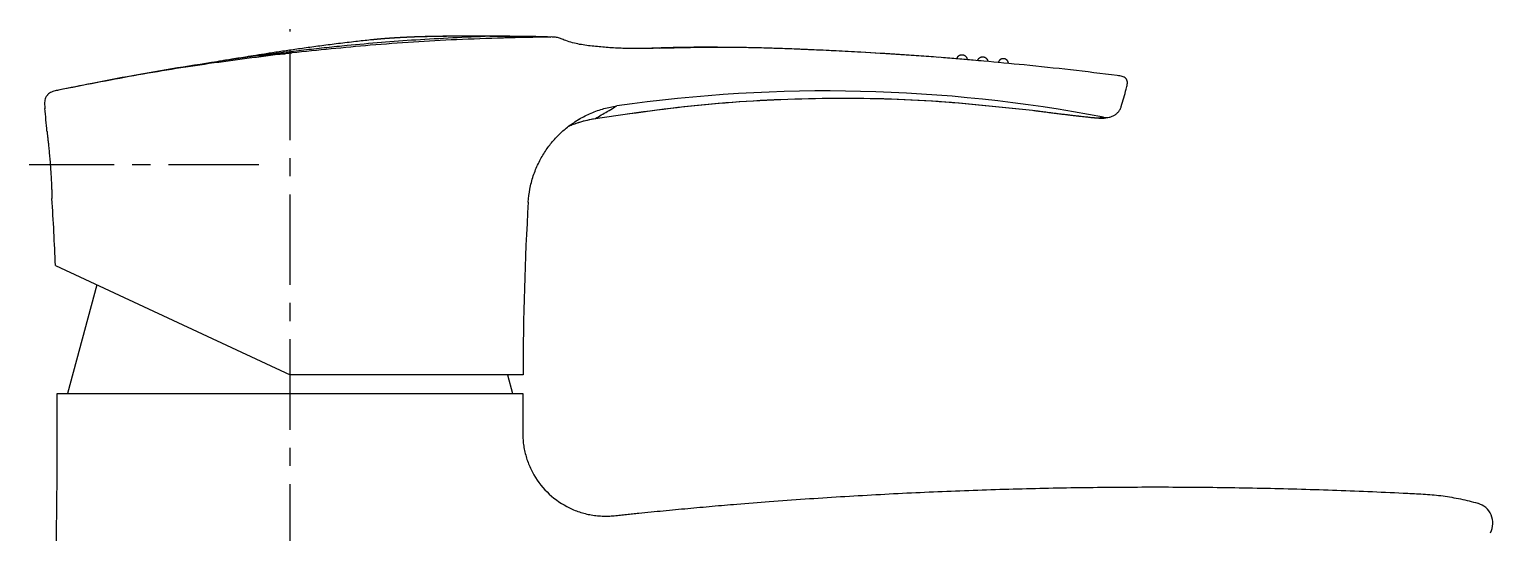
# Model space of a CAD drawing. Extents: x 10582 to 11176, y 338 to 758.
# Drawn here: x 10734.7 to 10876.2, y 595.9 to 644.6 of the extents above; entities that cross this region are included whole.
import ezdxf

# ---------------------------------------------------------------- set-up
doc = ezdxf.new("R2010")
doc.units = 0
doc.header["$LTSCALE"] = 7
doc.header["$MEASUREMENT"] = 0
doc.linetypes.add('CENTER', pattern=[2, 1.25, -0.25, 0.25, -0.25])
doc.layers.get('0').update_dxf_attribs({"color": 2, "linetype": 'CONTINUOUS'})
doc.layers.add('CL', color=1, linetype='CENTER')
doc.layers.add('DWG', color=7, linetype='CONTINUOUS')

msp = doc.modelspace()

# ---------------------------------------------------------------- linework, layer by layer
at = {"color": 7, "linetype": 'Continuous'}
for p, q in [((10767.73360563646, 643.5644717754045), (10767.73123427736, 643.5642220626056)), ((10795.67707250386, 642.7584501527059), (10795.05142782606, 642.7444747236046)), ((10815.11584991764, 642.3822839661067), (10815.10214457474, 642.3830314946068)), ((10815.11585138048, 642.3822839661049), (10815.10214603758, 642.383031494605)), ((10753.46897741696, 641.5505959861044), (10753.43612279436, 641.5456919994054)), ((10754.41597601266, 641.7138951837047), (10754.33849253466, 641.7013341286062)), ((10754.71418002836, 641.7623063041052), (10754.68356824566, 641.7573082303048)), ((10757.59784293366, 642.1273017343052), (10756.98469139866, 642.0474680977046)), ((10831.73942654034, 636.7687491150069), (10831.72021823994, 636.7742401425063)), ((10789.46937546168, 635.9843250130058), (10789.47768651658, 635.9801575449061)), ((10838.58826664854, 636.1032128710073), (10838.26277172374, 636.0459417056069)), ((10838.80317281474, 636.0420748486073), (10838.80009683244, 636.0415325317068)), ((10737.26648749338, 621.7730200255052), (10759.94899185628, 611.1959945348959)), ((10782.47197563848, 611.1959938494061), (10759.94899185628, 611.1959954746077))]:
    msp.add_line(p, q, dxfattribs=at)
for centre, radius, start, end in [((10795.71291830224, 291.4942176255068), 351.4240677686, 85.56224363371139, 86.83471459661308), ((10795.71291976508, 291.494217625505), 351.4240677686, 85.60754368735121, 86.83471459661308), ((10795.71291830224, 291.4942176255068), 351.4240677686, 82.77383563439484, 84.2527353094237), ((10811.81999660088, 496.1426870972051), 142.4973302716, 79.17260023408681, 98.18117904302065), ((10726.63591029214, 670.7013184879075), 118.5202824582, 343.5565512880191, 344.3955501079575), ((10464.52370521809, 611.1955596686045), 272.947811535, 4.949738764269829, 5.414484596186178), ((10464.52370521809, 611.1955596686045), 272.947811535, 2.22092137473251, 3.581470126162602), ((11055.31676204748, 611.1983547974038), 272.8447864193, 176.4897426763964, 180.0004957849597)]:
    msp.add_arc(centre, radius, start, end, dxfattribs=at)
for points in [[(10779.25123059966, 643.9249756001051), (10772.10288542006, 643.5598668666049), (10765.45939381546, 643.0194393760054), (10763.49462040216, 642.8209647783048), (10761.52722378376, 642.603133926005), (10759.56037867526, 642.3714696538051), (10758.58052696546, 642.2516373572058), (10757.59784293366, 642.1273017343052)], [(10785.11593271886, 643.8524726498041), (10776.04306364866, 643.5883580788055), (10767.71152795756, 643.0486445531047), (10760.12552401356, 642.3084129872046)], [(10779.25122971106, 643.924450529005), (10777.93729331536, 643.926953832705), (10775.39136693146, 643.9189405828062), (10772.89170403506, 643.8771144063054), (10770.44538122676, 643.7786733500058), (10768.05928592256, 643.5976057525046), (10767.73280484266, 643.5643934802052)], [(10778.97073744916, 643.9302458783046), (10778.93056893046, 643.9303657756051), (10778.89045371806, 643.9304822395048), (10778.85039153816, 643.9305953120044), (10778.81038211696, 643.9307050349058), (10778.77042518096, 643.9308114497059), (10778.73052045686, 643.9309145978046), (10778.69066767166, 643.9310145201058), (10778.65086655266, 643.9311112576057), (10778.61111682736, 643.9312048506059), (10778.57141822356, 643.9312953397044), (10778.53177046926, 643.9313827649063), (10778.49217329286, 643.9314671661056), (10778.45262642276, 643.9315485829053), (10778.41312958796, 643.9316270548048), (10778.37368251746, 643.9317026209052), (10778.33428494066, 643.9317753202055), (10778.29493658726, 643.9318451916048), (10778.25563718706, 643.9319122734056), (10778.21638647036, 643.931976604105), (10778.17718416766, 643.9320382217053), (10778.13803000956, 643.9320971641051), (10778.09892208156, 643.9321534630059), (10778.05985554276, 643.9322070855056), (10778.02082992366, 643.9322579586047), (10777.98184501226, 643.9323060093053), (10777.94290059636, 643.9323511650042), (10777.90399646366, 643.9323933531056), (10777.86513240226, 643.9324325015046), (10777.82630819986, 643.9324685383059), (10777.78752364446, 643.9325013922049), (10777.74877852396, 643.9325309917045), (10777.71007262616, 643.932557265906), (10777.67140573906, 643.9325801442052), (10777.63277765046, 643.9325995561054), (10777.59418814846, 643.9326154316046), (10777.55563702096, 643.9326277008046), (10777.51712405586, 643.9326362941052), (10777.47864904116, 643.9326411421049), (10777.44021176486, 643.9326421758057), (10777.40181201496, 643.9326393263042), (10777.36344957956, 643.9326325252065), (10777.32512424646, 643.9326217040058), (10777.28683580396, 643.9326067947046), (10777.24858403986, 643.9325877293055), (10777.21036874246, 643.9325644404058), (10777.17218969966, 643.9325368604046), (10777.13404669956, 643.9325049222049), (10777.09593953036, 643.9324685588059), (10777.05786798006, 643.9324277035054), (10777.01983183686, 643.9323822898047), (10776.98183088876, 643.9323322512051), (10776.94386492406, 643.9322775217048), (10776.90593373076, 643.9322180352052), (10776.86803709706, 643.9321537262064), (10776.83017481116, 643.9320845289045), (10776.79234666116, 643.9320103780052), (10776.75455243516, 643.931931208305), (10776.71679192156, 643.9318469549058), (10776.67906490836, 643.9317575527044), (10776.64137118366, 643.9316629372048), (10776.60371053586, 643.9315630438056), (10776.56608275296, 643.9314578081054), (10776.52848762316, 643.9313471659049), (10776.49092493466, 643.9312310533047), (10776.45339447566, 643.9311094061055), (10776.41589603426, 643.9309821608064), (10776.37842939856, 643.9308492536062), (10776.34099435686, 643.9307106210059), (10776.30359069716, 643.9305661997047), (10776.26621820766, 643.9304159264053), (10776.22887667636, 643.9302597380052), (10776.19156589156, 643.9300975714056), (10776.15428564106, 643.9299293639057), (10776.11703571316, 643.929755052605), (10776.07981589586, 643.9295745748046), (10776.04262597706, 643.9293878680061), (10776.00546574476, 643.9291948697052), (10775.96833498706, 643.928995517405), (10775.93123349176, 643.9287897490054), (10775.89416104686, 643.9285775022059), (10775.85711744026, 643.9283587148062), (10775.82010245966, 643.9281333249061), (10775.78311589306, 643.9279012705052), (10775.74615752806, 643.9276624896053), (10775.70922715246, 643.9274169204042), (10775.67232455396, 643.9271645012055), (10775.63544952026, 643.9269051702055), (10775.59860183876, 643.9266388658058), (10775.56178129726, 643.9263655264064), (10775.52498768296, 643.9260850904053), (10775.48822191496, 643.9257975052047), (10775.45149194866, 643.9255027765054), (10775.41480842986, 643.9252009389044), (10775.37818200036, 643.9248920363049), (10775.34162329286, 643.924576121805), (10775.30514293046, 643.9242532577051), (10775.26875152716, 643.9239235160045), (10775.23245968766, 643.9235869784048), (10775.19627800756, 643.923243736505), (10775.16021707356, 643.9228938916045), (10775.12428746296, 643.9225375556058), (10775.08849974436, 643.9221748500046), (10775.05286447746, 643.9218059073052), (10775.01739221336, 643.9214308698052), (10774.98209349416, 643.9210498907056), (10774.94697885366, 643.9206631336061), (10774.91205881726, 643.920270772806), (10774.87734390196, 643.9198729932056), (10774.84284461666, 643.9194699904043), (10774.80857146206, 643.9190619708048), (10774.77453493126, 643.9186491515053), (10774.74074550946, 643.918231760205), (10774.70721367436, 643.9178100354044), (10774.67394989626, 643.917384226305), (10774.64096463836, 643.9169545924057), (10774.60826835666, 643.9165214041046), (10774.57587150066, 643.9160849421047), (10774.54378290906, 643.9156454752052), (10774.51199509336, 643.9152030522042), (10774.48049104956, 643.9147575804042), (10774.44925366816, 643.9143089516061), (10774.41826585346, 643.9138570434048), (10774.38751052296, 643.9134017195053), (10774.35697060746, 643.9129428295042), (10774.32662905056, 643.9124802090051), (10774.29646880856, 643.9120136796051), (10774.26647285046, 643.911543048606), (10774.23662415726, 643.911068109605), (10774.20690572246, 643.9105886418043), (10774.17730055136, 643.9101044100049), (10774.14779166136, 643.9096151651053), (10774.11836208136, 643.9091206432046), (10774.08899485606, 643.9086205662048), (10774.05967687546, 643.9081147077055), (10774.03040603066, 643.9076030237053), (10774.00118216996, 643.9070855030046), (10773.97200514166, 643.9065621348042), (10773.94287479416, 643.9060329086047), (10773.91379097576, 643.9054978138053), (10773.88475353496, 643.9049568401048), (10773.85576232026, 643.9044099773042), (10773.82681718026, 643.9038572152045), (10773.79791796356, 643.9032985442051), (10773.76906451866, 643.902733954205), (10773.74025669446, 643.9021634359057), (10773.71149433956, 643.9015869796045), (10773.68277730276, 643.9010045761048), (10773.65410543296, 643.900416216106), (10773.62547857906, 643.899821890606), (10773.59689658986, 643.8992215907043), (10773.56835931446, 643.8986153075044), (10773.53986660166, 643.8980030324043), (10773.51141830076, 643.8973847567055), (10773.48301426056, 643.8967604722044), (10773.45465433046, 643.8961301705045), (10773.42633835946, 643.8954938433059), (10773.39806619676, 643.8948514826048), (10773.36983769166, 643.8942030805052), (10773.34165269336, 643.8935486291053), (10773.31351105126, 643.8928881207054), (10773.28541261466, 643.8922215476056), (10773.25735723286, 643.8915489023062), (10773.22934475546, 643.8908701774059), (10773.20137503176, 643.890185365705), (10773.17344791136, 643.8894944598056), (10773.14556324376, 643.8887974528049), (10773.11772087846, 643.8880943374048), (10773.08992066506, 643.8873851070044), (10773.06216245026, 643.886669754506), (10773.03444593026, 643.8859482682043), (10773.00677090386, 643.8852206368052), (10772.97913727176, 643.8844868512048), (10772.95154493406, 643.8837469024062), (10772.92399379066, 643.8830007817056), (10772.89648374066, 643.8822484803046), (10772.86901468306, 643.8814899897048), (10772.84158651616, 643.8807253013043), (10772.81419913816, 643.8799544069049), (10772.78685244656, 643.8791772981045), (10772.75954633856, 643.8783939668052), (10772.73228071116, 643.8776044050052), (10772.70505546056, 643.8768086047045), (10772.67787048296, 643.8760065581051), (10772.65072567416, 643.8751982574055), (10772.62362092926, 643.8743836949058), (10772.59655614336, 643.8735628631044), (10772.56953121106, 643.8727357545055), (10772.54254602656, 643.8719023617056), (10772.51560048386, 643.8710626775052), (10772.48869447646, 643.8702166945064), (10772.46182789756, 643.8693644056044), (10772.43500064016, 643.868505803705), (10772.40821259686, 643.8676408819052), (10772.38146365976, 643.8667696332055), (10772.35475372086, 643.8658920508047), (10772.32808267186, 643.8650081279053), (10772.30145040396, 643.864117857706), (10772.27485680826, 643.8632212337058), (10772.24830177536, 643.8623182492053), (10772.22178519576, 643.8614088977052), (10772.19530695946, 643.8604931727047), (10772.16886695626, 643.8595710678061), (10772.14246507566, 643.8586425766049), (10772.11610120686, 643.8577076929056), (10772.08977523886, 643.8567664103053), (10772.06348706026, 643.8558187227051), (10772.03723655946, 643.8548646239057), (10772.01102362436, 643.8539041077044), (10771.98484814276, 643.8529371681058), (10771.95871000236, 643.8519637991054), (10771.93260909016, 643.8509839946042), (10771.90654529316, 643.849997748705), (10771.88051849806, 643.8490050554052), (10771.85452859126, 643.8480059089057), (10771.82857545876, 643.847000303204), (10771.80265898646, 643.8459882325047), (10771.77677905976, 643.8449696910053), (10771.75093556416, 643.843944673005), (10771.72512838446, 643.8429131725048), (10771.69935740546, 643.8418751840042), (10771.67362251156, 643.8408307016058), (10771.64792358686, 643.8397797197055), (10771.62226051536, 643.838722232506), (10771.59663318046, 643.837658234305), (10771.57104146566, 643.8365877195052), (10771.54548525376, 643.8355106824062), (10771.51996442766, 643.8344271173052), (10771.49447886976, 643.8333370186052), (10771.46902846216, 643.8322403806056), (10771.44361308676, 643.8311371977057), (10771.41823262506, 643.8300274642048), (10771.39288695846, 643.828911174404), (10771.36757596766, 643.8277883227044), (10771.34229953356, 643.8266589034052), (10771.31705753646, 643.825522910906), (10771.29184985626, 643.8243803393058), (10771.26667637276, 643.8232311831058), (10771.24153696546, 643.8220754365053), (10771.21643151326, 643.8209130938054), (10771.19135989496, 643.8197441492053), (10771.16632198906, 643.8185685969044), (10771.14131767356, 643.8173864311053), (10771.11634682626, 643.8161976461057), (10771.09140932446, 643.8150022359047), (10771.06650504526, 643.8138001947051), (10771.04163386536, 643.8125915165061), (10771.01679566096, 643.8113761955052), (10770.99199030806, 643.810154225505), (10770.96721768236, 643.8089256006048), (10770.94247765876, 643.8076903148054), (10770.91777011226, 643.8064483619042), (10770.89309491716, 643.8051997357057), (10770.86845194746, 643.8039444302054), (10770.84384107676, 643.8026824389059), (10770.81926217806, 643.8014137557044), (10770.79471512406, 643.8001383741054), (10770.77019978716, 643.798856287806), (10770.74571603916, 643.7975674902051), (10770.72126375126, 643.7962719749054), (10770.69684279436, 643.7949697353057), (10770.67245303886, 643.7936607646049), (10770.64809435456, 643.7923450562054), (10770.62376661096, 643.791022603206), (10770.59946967696, 643.7896933988055), (10770.57520342066, 643.7883574359045), (10770.55096770996, 643.7870147077052), (10770.52676241196, 643.7856652069046), (10770.50258739346, 643.7843089263048), (10770.47844252036, 643.7829458587045), (10770.45432765816, 643.7815759966057), (10770.43024267166, 643.7801993326053), (10770.40618742496, 643.7788158590052), (10770.38216178166, 643.777425568204), (10770.35816560446, 643.7760284525053), (10770.33419875566, 643.7746245038057), (10770.31026109656, 643.7732137142053), (10770.28635248786, 643.7717960756041), (10770.26247278946, 643.7703715797057), (10770.23862186056, 643.7689402181046), (10770.21479955946, 643.7675019824061), (10770.19100574366, 643.7660568639045), (10770.16724026986, 643.764604853805), (10770.14350299366, 643.7631459433056), (10770.11979377006, 643.7616801233058), (10770.09611245286, 643.7602073845052), (10770.07245889506, 643.758727717705), (10770.04883294866, 643.7572411134048), (10770.02523446436, 643.7557475618056), (10770.00166329206, 643.7542470531049), (10769.97811928056, 643.7527395773055), (10769.95460227736, 643.7512251243048), (10769.93111212876, 643.7497036835053), (10769.90764867996, 643.7481752446043), (10769.88421177486, 643.7466397966042), (10769.86080125596, 643.7450973287056), (10769.83741696436, 643.7435478296053), (10769.81405873986, 643.7419912879055), (10769.79072642086, 643.7404276920048), (10769.76742074846, 643.738857091205), (10769.74414938826, 643.7372800066047), (10769.72092318736, 643.7356971884043), (10769.69775300036, 643.7341094039044), (10769.67464967246, 643.7325174366057), (10769.65162404016, 643.7309220861049), (10769.62868693136, 643.7293241677058), (10769.60584916506, 643.7277245133051), (10769.58312155196, 643.7261239705045), (10769.56051489416, 643.7245234028056), (10769.53803998606, 643.7229236899044), (10769.51570761416, 643.7213257268055), (10769.49352855716, 643.7197304246062), (10769.47151358676, 643.7181387096049), (10769.44967346776, 643.7165515237053), (10769.42801895816, 643.714969823605), (10769.40656081006, 643.7133945811044), (10769.38530976956, 643.7118267830052), (10769.36427657766, 643.7102674300046), (10769.34347197016, 643.708717537406), (10769.32290666896, 643.707178133404), (10769.30258540796, 643.7056498087046), (10769.28249677606, 643.7041319364058), (10769.26262667266, 643.7026236674052), (10769.24296100366, 643.7011241325059), (10769.22348568106, 643.6996324422058), (10769.20418662296, 643.698147687605), (10769.18504975356, 643.6966689402058), (10769.16606100196, 643.6951952525056), (10769.14720630216, 643.6937256579046), (10769.12847159216, 643.6922591712051), (10769.10984281456, 643.6907947886053), (10769.09130592696, 643.6893314887044), (10769.07285066416, 643.6878685315047), (10769.05447524676, 643.6864058406051), (10769.03617901846, 643.6849434269049), (10769.01796131896, 643.6834813005049), (10768.99982148376, 643.6820194700055), (10768.98175884386, 643.6805579432063), (10768.96377272636, 643.6790967265048), (10768.94586245386, 643.677635825005), (10768.92802734446, 643.6761752430053), (10768.91026671216, 643.674714983205), (10768.89257986656, 643.673255047405), (10768.87496611256, 643.6717954359052), (10768.85742475086, 643.6703361479055), (10768.83995507716, 643.6688771815049), (10768.82255638266, 643.6674185333055), (10768.80522795406, 643.6659601988055), (10768.78796907266, 643.6645021721057), (10768.77077901506, 643.6630444460048), (10768.75365705256, 643.6615870121046), (10768.73660245146, 643.6601298607044), (10768.71961447216, 643.6586729804063), (10768.70269236986, 643.657216358905), (10768.68583539356, 643.655759982005), (10768.66904278656, 643.654303834605), (10768.65231378556, 643.6528478996048), (10768.63564762086, 643.6513921589054), (10768.61904351586, 643.6499365925052), (10768.60250068706, 643.6484811790057), (10768.58601834306, 643.6470258956057), (10768.56959568486, 643.6455707175052), (10768.55323190516, 643.6441156184052), (10768.53692618776, 643.642660570306), (10768.52067770746, 643.6412055433053), (10768.50448562906, 643.6397505058054), (10768.48834910716, 643.6382954242059), (10768.47226728526, 643.6368402628055), (10768.45623929486, 643.6353849842059), (10768.44026425546, 643.6339295483054), (10768.42434127256, 643.6324739132057), (10768.40846943766, 643.6310180346051), (10768.39264782646, 643.6295618655046), (10768.37687549836, 643.6281053564059), (10768.36115149436, 643.6266484552058), (10768.34547483636, 643.6251911068053), (10768.32984452496, 643.6237332529041), (10768.31425953796, 643.6222748322058), (10768.29871882816, 643.6208157796051), (10768.28322132086, 643.6193560265061), (10768.26776591206, 643.6178955002057), (10768.25235149926, 643.6164341269056), (10768.23698050476, 643.6149721674052), (10768.22166184266, 643.6135105060044), (10768.20640508396, 643.6120501010051), (10768.19121976096, 643.6105919189055), (10768.17611536356, 643.609136933405), (10768.16110133726, 643.6076861257048), (10768.14618708046, 643.6062404835053), (10768.13138194206, 643.6048010009059), (10768.11669521976, 643.6033686778052), (10768.10213616006, 643.6019445199041), (10768.08771400336, 643.6005295427045), (10768.07343788606, 643.5991247615044), (10768.05931686336, 643.5977311937046), (10768.04535993486, 643.5963498607058), (10768.03157604366, 643.5949817870047), (10768.01797404256, 643.5936279973054), (10768.00456136866, 643.5922893829053), (10767.99134381066, 643.5909666764043), (10767.97832692406, 643.5896605916047), (10767.96551609636, 643.5883718292049), (10767.95291654156, 643.5871010759043), (10767.94053329356, 643.5858490035049), (10767.92837080796, 643.5846162275053), (10767.91642543206, 643.5834025408045), (10767.90468633516, 643.5822069983047), (10767.89314189776, 643.581028561705), (10767.88177980006, 643.579866108305), (10767.87058693936, 643.578718422005), (10767.85954930456, 643.5775841802048), (10767.84865178936, 643.5764619337048), (10767.83787535066, 643.5753498132059), (10767.82716630806, 643.5742423469043), (10767.81653474266, 643.5731406323054), (10767.80600891136, 643.5720476657049), (10767.79560895186, 643.5709656230052), (10767.78534425566, 643.5698955769045), (10767.77520829986, 643.5688369460046), (10767.76516787656, 643.5677863533061), (10767.75513804766, 643.5667349772053), (10767.74490882076, 643.565660808105), (10767.73453044726, 643.5645691484048)], [(10779.53884788796, 643.9281826648045), (10779.49790417806, 643.9283551865052), (10779.45701763486, 643.9285236592046), (10779.41618798126, 643.9286881286049), (10779.37541494026, 643.9288486402062), (10779.33469823516, 643.9290052391049), (10779.29403758936, 643.9291579703046), (10779.25343272656, 643.929306878305), (10779.21288337086, 643.9294520075042), (10779.17238924606, 643.9295934020053), (10779.13195007686, 643.9297311056058), (10779.09156558756, 643.9298651619052), (10779.05123550316, 643.9299956141064), (10779.01095954856, 643.9301225053047), (10778.97073744916, 643.9302458783046)], [(10779.25122885446, 643.9244385673052), (10781.19291843496, 643.9131128899049), (10783.16492244686, 643.8897908422047), (10785.11571217286, 643.8526913411048)], [(10784.83318181926, 643.864169017305), (10784.80010081526, 643.8648750558046), (10784.75055592486, 643.8659244625056), (10784.70110266116, 643.8669623588054), (10784.65174066686, 643.8679888243047), (10784.60246958566, 643.8690039377058), (10784.55328906236, 643.8700077775053), (10784.50419844306, 643.8710004274059), (10784.45519535946, 643.8719820048051), (10784.40627915686, 643.8729525910045), (10784.35744957116, 643.8739122591056), (10784.30870633836, 643.8748610816061), (10784.26004919486, 643.8757991308054), (10784.21147787696, 643.8767264784061), (10784.16299212156, 643.8776431956054), (10784.11459166546, 643.8785493534057), (10784.06627624576, 643.8794450223055), (10784.01804559996, 643.880330272205), (10783.96989946556, 643.8812051727042), (10783.92183758016, 643.8820697931047), (10783.87385968196, 643.8829242022044), (10783.82596550896, 643.8837684683045), (10783.77815479966, 643.8846026594043), (10783.73042729256, 643.8854268430047), (10783.68278272656, 643.8862410863063), (10783.63522084056, 643.8870454560043), (10783.58774137396, 643.8878400184063), (10783.54034406596, 643.8886248394052), (10783.49302865636, 643.8893999846047), (10783.44579488486, 643.8901655192045), (10783.39864249156, 643.8909215078044), (10783.35157130276, 643.891668013605), (10783.30458175606, 643.8924050964057), (10783.25767373066, 643.8931328326058), (10783.21084695066, 643.8938513006057), (10783.16410113946, 643.8945605787054), (10783.11743602056, 643.8952607444049), (10783.07085131716, 643.895951875004), (10783.02434675216, 643.8966340472058), (10782.97792204826, 643.8973073372059), (10782.93157692796, 643.8979718209054), (10782.88531111366, 643.8986275735048), (10782.83912432746, 643.8992746698046), (10782.79301629116, 643.8999131844054), (10782.74698672666, 643.9005431911052), (10782.70103535546, 643.9011647634057), (10782.65516189886, 643.901777974405), (10782.60936607806, 643.9023828966043), (10782.56364761426, 643.9029796021047), (10782.51800622806, 643.9035681627053), (10782.47244164026, 643.9041486495049), (10782.42695357146, 643.9047211335043), (10782.38154174196, 643.9052856849054), (10782.33620587206, 643.9058423736047), (10782.29094568186, 643.9063912693042), (10782.24576089136, 643.9069324408052), (10782.20065122026, 643.9074659569056), (10782.15561638846, 643.9079918858048), (10782.11065611536, 643.9085102953055), (10782.06577012066, 643.9090212526049), (10782.02095812356, 643.9095248248055), (10781.97621984346, 643.9100210783059), (10781.93155499936, 643.9105100793046), (10781.88696331056, 643.9109918935052), (10781.84244449586, 643.9114665861058), (10781.79799827426, 643.9119342220062), (10781.75362436456, 643.9123948657058), (10781.70932248556, 643.9128485812058), (10781.66509235596, 643.9132954323055), (10781.62093369436, 643.9137354821056), (10781.57684621936, 643.914168793605), (10781.53282964946, 643.9145954292059), (10781.48888370326, 643.9150154510049), (10781.44500809906, 643.915428920706), (10781.40120255536, 643.9158358996052), (10781.35746679066, 643.9162364486061), (10781.31380052316, 643.9166306283047), (10781.27020347126, 643.9170184988058), (10781.22667535336, 643.9174001198049), (10781.18321588786, 643.917775550905), (10781.13982479296, 643.918144851105), (10781.09650178716, 643.9185080789053), (10781.05324658866, 643.9188652928048), (10781.01005891596, 643.9192165506053), (10780.96693848756, 643.9195619098051), (10780.92388502166, 643.9199014278062), (10780.88089823686, 643.9202351613045), (10780.83797785166, 643.9205631668052), (10780.79512358466, 643.920885500506), (10780.75233515446, 643.9212022181042), (10780.70961227966, 643.9215133751046), (10780.66695467906, 643.9218190265043), (10780.62436207136, 643.9221192272058), (10780.58183417546, 643.922414031406), (10780.53937071036, 643.9227034933052), (10780.49697139506, 643.9229876666055), (10780.45463594866, 643.9232666046051), (10780.41236409026, 643.9235403604058), (10780.37015553946, 643.9238089867055), (10780.32801001536, 643.9240725359056), (10780.28592723756, 643.9243310600056), (10780.24390692586, 643.9245846108048), (10780.20194879976, 643.9248332398043), (10780.16005257936, 643.925076997905), (10780.11821798446, 643.9253159361057), (10780.07644473536, 643.9255501046051), (10780.03473255226, 643.9257795538057), (10779.99308115546, 643.9260043333057), (10779.95149026576, 643.9262244928055), (10779.90995960366, 643.9264400815051), (10779.86848889006, 643.9266511483044), (10779.82707784606, 643.9268577417048), (10779.78572619286, 643.9270599102061), (10779.74443365176, 643.927257701706), (10779.70319994436, 643.9274511640057), (10779.66202479226, 643.9276403444043), (10779.62090791736, 643.9278252902046), (10779.57984904186, 643.9280060481057), (10779.53884788796, 643.9281826648045)], [(10785.35114213656, 643.8525691225046), (10785.31785463956, 643.8531801459054), (10785.11440259336, 643.8527308407052)], [(10786.44054132736, 643.5631803406055), (10786.26401669986, 643.6369770341049), (10786.08673781556, 643.7080848051052), (10785.90435383136, 643.7690024615046), (10785.71496059516, 643.8155080325056), (10785.51876938726, 643.8436061712042), (10785.35114213656, 643.8525691225046)], [(10767.73281011916, 643.5643433423053), (10766.30435556056, 643.4080676039054), (10764.62527527966, 643.2096512332051), (10763.02102894596, 643.0057129385046), (10761.49948110076, 642.7999458496057), (10760.06770953116, 642.5960170188051), (10758.73205055326, 642.3974278904049), (10757.47496987136, 642.2034734469058), (10756.38071565506, 642.0301838329057), (10755.44487461816, 641.8802380655058), (10754.71416056306, 641.7623045987044)], [(10757.59784293366, 642.1273017343052), (10759.01094604576, 642.2489308047049), (10760.12552401356, 642.3084129872046)], [(10760.12552401356, 642.3084129872046), (10759.78059637496, 642.2699918088043), (10759.43669824036, 642.2315250121052)], [(10795.05126556136, 642.744477587005), (10794.23939701476, 642.7355514393045), (10793.45226129786, 642.735014726905), (10792.68824890206, 642.743924552006), (10791.94602745656, 642.7642133863052), (10791.22398443886, 642.7980844997043), (10790.52084791876, 642.8455636152054), (10789.83295508246, 642.9039230509048), (10789.15007190046, 642.9724187382059), (10788.46387668476, 643.0592757265046), (10787.77753375486, 643.1769481370053), (10787.09850975686, 643.3394017683046), (10786.44180871686, 643.5626863532058)], [(10795.07445059086, 642.766182064705), (10794.76415140756, 642.7547008069056)], [(10795.67620469776, 642.7826455423061), (10795.05062333826, 642.7623242650048)], [(10795.67614252996, 642.7866576590046), (10795.38336007466, 642.7769904570056), (10795.07445059086, 642.766182064705)], [(10795.69096265366, 642.7871319977045), (10795.67614252996, 642.7866576590046)], [(10801.34585776616, 642.8472146793052), (10798.62379854226, 642.8430729143043), (10795.67620469776, 642.7826455423061)], [(10801.34588288856, 642.8472142101042), (10799.18520879946, 642.8278882647052), (10797.08725908026, 642.7881292646058), (10795.67712431906, 642.7559461946045)], [(10801.25909459956, 642.8630016185058), (10800.69400851466, 642.8643890407044), (10799.83973624246, 642.8627080762059), (10798.97542232606, 642.8562797722049), (10798.09885452506, 642.8448084489052), (10797.20815388956, 642.8279686994052), (10796.30195482996, 642.8054217863051), (10795.69096265366, 642.7871319977045)], [(10807.08469376886, 642.7452034385047), (10806.36555336986, 642.7685513905041), (10804.69651313166, 642.8127280547056), (10803.02731256826, 642.8398638793047), (10801.34587508536, 642.847380236805)], [(10812.65982149406, 642.5092860552055), (10811.48806860996, 642.5647793095055), (10809.74966192356, 642.6421951741055), (10808.04605027626, 642.7107066408049), (10807.08469376886, 642.7452034385047)], [(10812.73382483218, 642.505752466605), (10811.77157846898, 642.5517467827054), (10808.36545654738, 642.6985887478046), (10807.17442612808, 642.7421731525052)], [(10815.10214512304, 642.3830414180071), (10812.73382336934, 642.5057524666069)], [(10815.10214658588, 642.3830414180053), (10812.73382483218, 642.505752466605)], [(10759.43669824046, 642.2315250121052), (10752.14457571326, 641.276616325004), (10744.85698768126, 640.1042375750045), (10737.57971996746, 638.7182639489062)], [(10753.43612338646, 641.5456880338048), (10749.07669863806, 640.8602421123056), (10744.70491910106, 640.1025136026043), (10740.81978042006, 639.3703875136058), (10737.58265178656, 638.7197966559057)], [(10753.30923567416, 641.5322588130044), (10753.13982467336, 641.5043457903054), (10752.86710856686, 641.4595269920052)], [(10754.33849315526, 641.7013303398058), (10753.71978466296, 641.5997703484051), (10753.30923567416, 641.5322588130044)], [(10756.98469139866, 642.0474680977046), (10753.46897752726, 641.5505952468053)], [(10756.98469139866, 642.0474680977046), (10756.32999526066, 641.9707440520057), (10755.69374558146, 641.8928063001046), (10754.47735203156, 641.7236628877059), (10754.41597640056, 641.7138927658058)], [(10754.61250184936, 641.7456878038053), (10754.44660029126, 641.7188150195058), (10754.41597603196, 641.7138951027051)], [(10754.68356825146, 641.7573081944053), (10754.61250184936, 641.7456878038053)], [(10757.59784293366, 642.1273017343052), (10756.92076748996, 642.0516151380058), (10756.26203379066, 641.9746308188047), (10755.00036809136, 641.8071221330052), (10754.71417961546, 641.7623088438055)], [(10756.98469139866, 642.0474680977046), (10758.35335451686, 642.1708891852055), (10759.43669824036, 642.2315250121052)], [(10824.52152813844, 641.7313295654063), (10823.71776144114, 641.7983750906066), (10822.90472178964, 641.8650945850064)], [(10824.41301866424, 641.7344187195073), (10824.42374745864, 641.7803428712074), (10824.45013375804, 641.8519337038075), (10824.48012489384, 641.9077684157079), (10824.50970008964, 641.9502532026078), (10824.53688740224, 641.9823984746059), (10824.56100668834, 642.006852969606), (10824.58203704554, 642.0256630216069), (10824.60023883894, 642.0403259450073), (10824.61596134854, 642.0519157007062), (10824.62955543854, 642.0612004732071), (10824.64133904534, 642.0687330738061), (10824.65158727074, 642.074915540407), (10824.68079136394, 642.0907793796074), (10824.70497687154, 642.1020965563063), (10824.72351028074, 642.1097345996064), (10824.73805274744, 642.1151314254063), (10824.74970448804, 642.1190903810062), (10824.75921198044, 642.1220862872075), (10824.77587622824, 642.1268414177072), (10824.78984799554, 642.1303528686063), (10824.80039372214, 642.1327222785063), (10824.81119392194, 642.1349023956069), (10824.82235931254, 642.1368975148076), (10824.83164482584, 642.1383586749076), (10824.84259755984, 642.1398533133075), (10824.85015118484, 642.1407408722067), (10824.85760385764, 642.1415026941073), (10824.86542095794, 642.1421807961075), (10824.87066122244, 642.142566273206), (10824.87732675454, 642.1429766924072), (10824.88288284764, 642.143250577407), (10824.88797561364, 642.1434472314073), (10824.89286476694, 642.1435871357068), (10824.89725829074, 642.1436720376065), (10824.90123544494, 642.1437155897062), (10824.90472178964, 642.1437277445062)], [(10826.00217741944, 641.6046445157068), (10824.52152813844, 641.7313295654063)], [(10824.90472178964, 642.1437277445062), (10824.90810167384, 642.1437163207071), (10824.91193107564, 642.1436757680063), (10824.91621328994, 642.143595672506), (10824.92091590474, 642.1434654263072), (10824.92602496124, 642.1432737132078), (10824.93154161584, 642.1430079233074), (10824.93779836864, 642.1426324848077), (10824.94333468614, 642.1422345591078), (10824.95075536074, 642.1416041451072), (10824.95884652924, 642.140789624506), (10824.96623966644, 642.1399288638064), (10824.97695216454, 642.1384830102076), (10824.98701421174, 642.136909209307), (10824.99821108574, 642.1349097388071), (10825.01070705264, 642.1323657741074), (10825.02350224474, 642.1294140666074), (10825.03667308224, 642.1260024135069), (10825.04257399754, 642.1243489766063), (10825.04928707804, 642.1223725788064), (10825.05714032534, 642.1199300019076), (10825.06658339624, 642.1168036584064), (10825.07825246804, 642.1126489571076), (10825.09308071154, 642.1068917722065), (10825.11249050244, 642.098515785207), (10825.13872935534, 642.0855879703073), (10825.17541886884, 642.0641122011062), (10825.22810822594, 642.0250690782074), (10825.25021686014, 642.0051598353062), (10825.27558412244, 641.9790799923072), (10825.30532027734, 641.9429280982064), (10825.33719654134, 641.8946571952062), (10825.35930350034, 641.8519475043073), (10825.38042597994, 641.7976937257068), (10825.39713082414, 641.730522576007), (10825.40466495954, 641.6512661086077)], [(10830.90472178984, 641.1480936896065), (10827.03267707394, 641.5137571636066), (10826.00217741944, 641.6046445157068)], [(10826.42068210524, 641.5679942629073), (10826.42293070354, 641.5763816491077), (10826.44745618344, 641.6449331145074), (10826.47493574604, 641.6981826976067), (10826.50179571194, 641.7387338432078), (10826.52635057744, 641.7695320267072), (10826.54805338244, 641.7930861275078), (10826.57156133664, 641.8155079967061), (10826.60821262324, 641.8452699225078), (10826.63690812674, 641.864902683507), (10826.65952595204, 641.8784265209075), (10826.67760067054, 641.8881145499059), (10826.70449371984, 641.9008334079068), (10826.73262572724, 641.9121250634076), (10826.75270580234, 641.9190063578068), (10826.76766333404, 641.9235236316077), (10826.77920505874, 641.9266646485072), (10826.79600285514, 641.9307125257061), (10826.81182949904, 641.9339706935067), (10826.82390462004, 641.936100803007), (10826.83799678764, 641.9382032171076), (10826.85018339774, 641.9396921073063), (10826.86133866534, 641.9407897927073), (10826.87184522324, 641.941593404407), (10826.88144240694, 641.9421332202061), (10826.89014112744, 641.942462802907), (10826.89791332424, 641.9426290865073), (10826.90472178964, 641.9426754438069)], [(10826.90472178964, 641.9426754438069), (10826.91142262454, 641.9426305406074), (10826.91900987394, 641.9424712528076), (10826.92759109744, 641.9421521648061), (10826.93710485124, 641.941625679107), (10826.94763541774, 641.9408304604063), (10826.95877572704, 641.9397450283074), (10826.97118417884, 641.9382385083069), (10826.98507094754, 641.9361772299077), (10826.99791955664, 641.933912836807), (10827.01397161564, 641.9305939570064), (10827.03337391654, 641.9258406643063), (10827.04966829024, 641.9212049747063), (10827.07279164884, 641.9135815093074), (10827.09618593644, 641.9045644787062), (10827.12120652164, 641.8933797380074), (10827.14581065734, 641.8807121522065), (10827.17174021394, 641.8654060449068), (10827.20561352344, 641.8420050878073), (10827.23011115084, 641.8223091668066), (10827.25823093714, 641.796273072007), (10827.29201854714, 641.7589051414076), (10827.32741485124, 641.7097532896065), (10827.35213634244, 641.6658798748073), (10827.37638540164, 641.6086074694073), (10827.39599406714, 641.535689149107), (10827.40329546934, 641.4803797633073)], [(10828.90472178974, 641.7592020204071), (10828.89692333044, 641.7591527924075), (10828.88686508324, 641.7589253350076), (10828.87599404934, 641.758447018307), (10828.86475785844, 641.7576917628072), (10828.85324297474, 641.7566415539064), (10828.84140949604, 641.7552705169061), (10828.82928459574, 641.7535582214065), (10828.81693286424, 641.7514925506063), (10828.80434169684, 641.7490509193073), (10828.79152987704, 641.7462153291077), (10828.77849088554, 641.7429615631069), (10828.76521742034, 641.7392625313065), (10828.75170369594, 641.7350885084076), (10828.73794585274, 641.7304070388078), (10828.72394876244, 641.7251853378062), (10828.70973837894, 641.7193963948072), (10828.69534592464, 641.7130148783077), (10828.68080461974, 641.7060161016076), (10828.66614977444, 641.6983760773061), (10828.65141612474, 641.6900699556069), (10828.63663379084, 641.6810688196061), (10828.62183520424, 641.671342584507), (10828.60705657804, 641.660860655406), (10828.59233820394, 641.6495919953073), (10828.57772476474, 641.6375051998062), (10828.56326581614, 641.6245687202069), (10828.54902219874, 641.6107571513063), (10828.53506175234, 641.5960560900063), (10828.52144732144, 641.5804635941064), (10828.50824261354, 641.5639832299063), (10828.49551331364, 641.5466227263065), (10828.48332688564, 641.528393799707), (10828.47175047974, 641.5093085227078), (10828.46085504364, 641.4893851554067), (10828.45071438884, 641.4686475220066), (10828.44140434564, 641.4471239080073), (10828.43299837394, 641.424848064106), (10828.42556018564, 641.4018608476059), (10828.42145879444, 641.3872598116074)], [(10829.40344236894, 641.2946952185072), (10829.40119621264, 641.3181666442075), (10829.39775566954, 641.3420619404066), (10829.39323824724, 641.3654667121069), (10829.38770019624, 641.3883300919066), (10829.38119752064, 641.4106055001072), (10829.37378593044, 641.4322506371069), (10829.36552079974, 641.4532274659074), (10829.35646047974, 641.4735029160062), (10829.34667137074, 641.4930502233061), (10829.33621832574, 641.5118490977062), (10829.32516443894, 641.5298820735067), (10829.31357109014, 641.5471346863075), (10829.30149778594, 641.5635958155077), (10829.28900219244, 641.5792576150076), (10829.27614016894, 641.5941154390063), (10829.26296576284, 641.6081678025063), (10829.24952718404, 641.6214211032062), (10829.23587097424, 641.6338945321064), (10829.22204327604, 641.6456124593066), (10829.20808636314, 641.6565993808059), (10829.19403880444, 641.666879740506), (10829.17993569024, 641.676477848007), (10829.16580884764, 641.6854178054078), (10829.15168768174, 641.6937230805075), (10829.13760359914, 641.7014143531075), (10829.12358736274, 641.7085117669072), (10829.10966778464, 641.7150358194073), (10829.09587182034, 641.7210073301072), (10829.08222466864, 641.7264474063073), (10829.06874575274, 641.7313788509078), (10829.05544190294, 641.7358277021073), (10829.04231653344, 641.7398189825077), (10829.02937150164, 641.7433760775062), (10829.01660730394, 641.7465207967076), (10829.00402353964, 641.7492733742062), (10828.99162718594, 641.7516511184064), (10828.97943188934, 641.7536696952071), (10828.96743450504, 641.7553471066063), (10828.95572926784, 641.7566900356074), (10828.94433483394, 641.7577193730073), (10828.93319168664, 641.7584612297075), (10828.92239934874, 641.7589311575072), (10828.91240449484, 641.7591542773067), (10828.90472178964, 641.7592020252074)], [(10840.78771752894, 638.8200042719078), (10840.85019140474, 639.0670533640065), (10840.88880515264, 639.2910109024075), (10840.89672265444, 639.4985819329073), (10840.85787031314, 639.6935964108076), (10840.75247016274, 639.8525624057062), (10840.58739680074, 639.9642755323063), (10840.39245042224, 640.0374748968067), (10840.17023177484, 640.0887271658072), (10839.91725067944, 640.1270659432072)], [(10736.48935560878, 638.2453009176048), (10736.37819033098, 638.0914624451058), (10736.28649411178, 637.876864180406), (10736.23915305168, 637.6487732198044), (10736.22611138118, 637.4148466395042), (10736.23515873278, 637.1730693968044), (10736.25649001938, 636.9203274849048)], [(10737.58065782028, 638.7184705822061), (10737.34337010268, 638.6672765885056), (10737.11903069288, 638.6083233640044), (10736.90515650578, 638.5317720561058), (10736.70152918968, 638.4243818472047), (10736.51956596698, 638.2775900982057), (10736.48935560878, 638.2453009176048)], [(10787.87236062628, 635.8976615495054), (10787.90529373558, 635.917065256505), (10789.06261360728, 636.4987170380051), (10790.29971470248, 636.9298686132048), (10791.54208036868, 637.1898617691046)], [(10789.46887150748, 635.9841995812045), (10800.10190921158, 637.3425066485057), (10810.73345422438, 637.9193631161057), (10821.29559736388, 637.7251283157044), (10831.72027338318, 636.7743125776057)], [(10789.46887150748, 635.9841995812045), (10790.61599446388, 636.6542265871054), (10791.30977290688, 637.0559321709048), (10791.54208547928, 637.1898262213059)], [(10789.47774025278, 635.9801658981056), (10800.01334871208, 637.3293069723046), (10810.75747758028, 637.9152505025055), (10821.42163061668, 637.714163023306), (10831.71991922138, 636.7712466076051)], [(10831.71991775854, 636.7712466076069), (10831.73944443834, 636.7687467941074)], [(10831.72027192034, 636.7743125776075), (10831.73983557854, 636.771807835307)], [(10831.73943473584, 636.7687433084071), (10831.95498178824, 636.7411471716065)], [(10831.73983557854, 636.771807835307), (10833.17171846034, 636.5893628940072), (10834.50726691434, 636.4218080392062), (10835.69289443904, 636.2775178028065), (10836.68961530314, 636.1630398102067), (10837.46513884064, 636.0838475805073), (10837.99523930154, 636.0439729168071), (10838.26277172374, 636.0459417056069)], [(10831.95498178824, 636.7411471716065), (10832.15384134514, 636.7157147040076), (10832.73545028524, 636.6415124536076), (10833.29279385944, 636.570727394807), (10833.82384540834, 636.5036825711073), (10834.32688721764, 636.4406605905066), (10834.80061885424, 636.3818829721064), (10835.24421868084, 636.3275037152076), (10835.65713980944, 636.2776334017077), (10836.03908302284, 636.2323427994075), (10836.39010894934, 636.191649849107), (10836.71054392754, 636.1555299251073), (10837.00113608114, 636.1238880314073), (10837.26293691044, 636.0965892052069), (10837.49723663614, 636.0734765907079), (10837.70554919464, 636.0543787565063), (10837.88974518194, 636.0390907033076), (10838.00033636234, 636.0309029229071)], [(10839.12686196274, 636.0986531697077), (10839.21482335624, 636.1166676326071), (10839.51186078254, 636.2207546704072), (10839.78069802824, 636.3845792426079), (10840.00958562844, 636.6010998070075), (10840.18828322664, 636.8608145156073), (10840.30868622374, 637.1519126750069)], [(10782.98388676878, 627.9038840610052), (10783.14138810568, 629.1608886652053), (10783.46943839208, 630.4272082152044), (10783.95404869628, 631.6275747454043), (10784.55391133548, 632.7000872264058), (10785.23681377488, 633.6377430599047), (10786.00723123528, 634.4740867667048), (10786.88563072448, 635.2313874276048), (10787.87236062628, 635.8976615495054)], [(10786.90158647288, 635.245157547805), (10787.34393630818, 635.4260759240047), (10787.89012370138, 635.6144804636048)], [(10786.90203065128, 635.2441488045048), (10786.94085284008, 635.2610535904047), (10787.79307208228, 635.5805279058046), (10787.95385027428, 635.6307962718062)], [(10787.89012370138, 635.6144804636048), (10787.94990816998, 635.6329701465044)], [(10787.94990816998, 635.6329701465044), (10788.37197654328, 635.7525584648052), (10789.47001622808, 635.9844028820049)], [(10787.95385027428, 635.6307962718062), (10788.71317765498, 635.831501283105), (10789.47753469058, 635.9803447664059)], [(10838.00033636234, 636.0309029229071), (10838.05245162274, 636.0273782619066), (10838.19749645774, 636.0190333589077), (10838.33004426454, 636.0140277275065)], [(10838.40125945754, 636.0260119037072), (10838.26275047244, 636.0458289555069)], [(10838.33004426454, 636.0140277275065), (10838.45562870734, 636.0128190840065), (10838.54045144764, 636.0147939890072)], [(10838.54033317174, 636.0192450798064), (10838.40125945754, 636.0260119037072)], [(10838.80009771254, 636.0415275112069), (10838.68001072354, 636.0254960366079), (10838.54033317174, 636.0192450798064)], [(10838.54045144764, 636.0147939890072), (10838.58655463834, 636.0170670551075), (10838.74712226984, 636.0330935503067)], [(10838.58826530674, 636.103205855307), (10838.90245786964, 636.076853283607), (10839.12686196274, 636.0986531697077)], [(10838.74712226984, 636.0330935503067), (10838.80317137004, 636.0420829931069)], [(10736.45363155829, 634.7459945349061), (10736.46112778089, 634.6833870176057), (10736.48302521379, 634.4978002692047), (10736.51743641729, 634.1974717411055), (10736.56179837699, 633.7928176338052), (10736.61259384469, 633.3012748230054), (10736.66648936479, 632.739557239706), (10736.71994380199, 632.1302717356053), (10736.77005980229, 631.4959945349061)], [(10736.77005980229, 631.4959945349061), (10736.81523965889, 630.8509963672046), (10736.85287905919, 630.2361898556052), (10736.882662372, 629.6740482592055), (10736.90485663489, 629.1878306932055), (10736.92059596089, 628.7889354979058), (10736.93101071999, 628.4876093570043), (10736.93677028909, 628.3028092014052), (10736.93844507749, 628.2459945349061)]]:
    msp.add_spline(points, degree=3, dxfattribs=at)
at = {"layer": 'CL'}
for p, q in [((10759.94899185628, 563.8959954744764), (10759.94899185628, 644.599775513405)), ((10756.94899190747, 631.495995083004), (10734.74133421362, 631.495995083004))]:
    msp.add_line(p, q, dxfattribs=at)
at = {"layer": 'DWG'}
for p, q in [((10741.26556296299, 619.9082205084754), (10738.44882075448, 609.3959954744769)), ((10780.96651261443, 611.1959939580364), (10781.44882075448, 609.3959954744769)), ((10737.44882075448, 609.3959954744769), (10759.94899185628, 609.3959954744768)), ((10737.44882075448, 606.3959954746865), (10737.44882075448, 609.3959954744769)), ((10759.94899185628, 609.3959954744769), (10782.44882075448, 609.3959954744769)), ((10782.44882075448, 609.3959954744769), (10782.44882075448, 606.3959954744769))]:
    msp.add_line(p, q, dxfattribs=at)
for centre, radius, start, end in [((10012.29476490308, 606.3991598789771), 725.1540558583, 356.4218060434639, 359.9997499744929), ((10874.21640524208, 596.8678644970769), 1.9999670199, 332.4469355920179, 73.97365000130944)]:
    msp.add_arc(centre, radius, start, end, dxfattribs=at)
msp.add_open_spline([(10782.44882075448, 606.3959954744769), (10782.44882075448, 606.1973697286769), (10782.44743174088, 605.8002953838768), (10782.45078089048, 605.205338148277), (10782.49443298818, 604.6119682357771), (10782.61851996668, 603.8297080892771), (10782.87749192758, 602.870158683977), (10783.51576476248, 601.4173915178771), (10784.70811271878, 599.8029916836767), (10786.32201769288, 598.6114875575768), (10787.77407344238, 597.974010428477), (10788.73261772828, 597.7129793544768), (10789.51710116648, 597.5921162897771), (10790.11031437708, 597.544665538577), (10790.70565048978, 597.539817610977), (10791.29729380088, 597.588507594777), (10791.88752743518, 597.6522262106769), (10792.47923658668, 597.714898356277), (10793.07147579338, 597.7757231953769), (10793.86044138998, 597.856675027977), (10794.84541907168, 597.9555151278769), (10796.02780666288, 598.0714785655769), (10797.21157073208, 598.1846471249769), (10798.79078335388, 598.331791001677), (10800.76316854118, 598.5083174634769), (10803.39201452998, 598.731020113577), (10806.38149304478, 598.966721816777), (10809.72665635498, 599.208839000677), (10814.30179588218, 599.5070577211768), (10820.00784940508, 599.8193239483771), (10826.85944435398, 600.098704852277), (10833.71659293178, 600.2827681418771), (10840.57627643668, 600.3712481164771), (10847.43497408138, 600.3642731212769), (10853.14815256278, 600.2788328723768), (10857.72131042728, 600.163013842177), (10861.15061522778, 600.051165042077), (10864.57669509288, 599.9191784769769), (10867.42849471388, 599.7801400228768), (10869.70896856738, 599.676086494477), (10871.41646714828, 599.520341153177), (10873.10745160758, 599.225306675477), (10874.21838001848, 598.9481587906771), (10874.76855765918, 598.7901125585768)], degree=3, knots=[0, 0, 0, 0, 0.0060859353, 0.012167333, 0.018225654, 0.0242943774, 0.0364164209, 0.0485571566, 0.07276329690000001, 0.09695630529999999, 0.1090645587, 0.1212102232, 0.127267654, 0.1333663901, 0.1394297726, 0.145486367, 0.1515425629, 0.1576219978, 0.1637172366, 0.169784501, 0.1819229364, 0.1940487169, 0.2061868947, 0.2183590542, 0.2426456772, 0.2668625047, 0.2991956655, 0.3345275682, 0.3696262802, 0.439675431, 0.509617739, 0.579728454, 0.6498487686, 0.7198105678, 0.7898738651999999, 0.8249153039, 0.8599769323, 0.8950038123999999, 0.929967445, 0.9474601365, 0.9649500547, 0.9824606775, 1, 1, 1, 1], dxfattribs=at)

doc.saveas('drawing.dxf')
